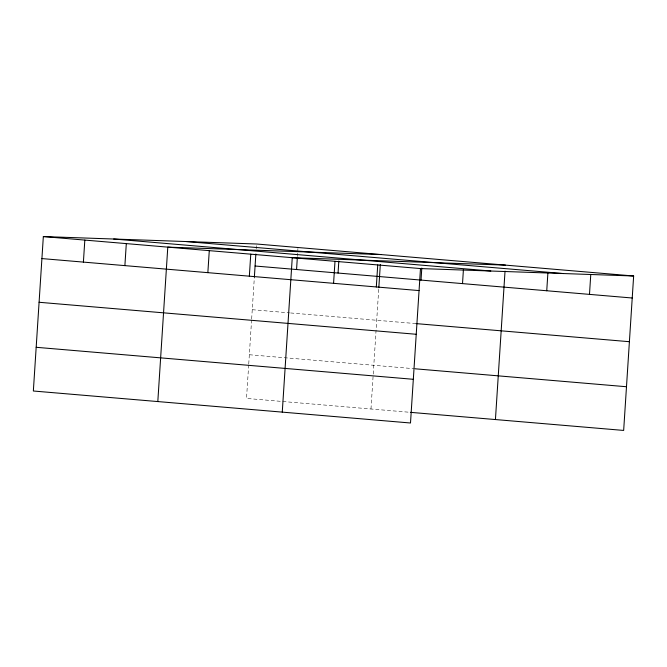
<?xml version="1.0" encoding="UTF-8"?>
<svg xmlns="http://www.w3.org/2000/svg" width="667" height="667" viewBox="0 0 667 667"><rect width="100%" height="100%" fill="white"/><g stroke="black" fill="none" stroke-linecap="round" stroke-linejoin="round"><path stroke-width="0.5" stroke-dasharray="3.33 2.5" d="M248.683 364.899L246.515 398.432L410.388 412.339M248.749 363.882L251.592 319.943M251.659 318.918L254.36 277.189M256.178 248.999L256.436 244.997M297.407 256.52L297.924 248.516M370.977 408.996L378.748 288.761M252.251 309.705L289.595 312.873M290.629 312.965L416.125 323.612M249.341 354.736L415.291 368.809"/><path stroke-width="1" d="M633.65 275.996L256.503 243.997L43.338 236.568L33.35 391.004L410.497 423.003L420.485 268.568L633.65 275.996L623.662 430.432L410.388 412.339M83.4 262.098L84.826 240.087M124.887 265.616L126.305 243.605M157.812 401.559L167.792 247.123L380.965 254.561M207.854 272.653L209.28 250.65M249.341 276.18L250.767 254.169M254.36 277.189L255.861 254.002M282.266 412.123L292.254 257.687L505.419 265.116M296.565 269.526L297.34 257.52M333.575 283.325L334.992 261.314M338.052 273.045L338.828 261.039M376.313 286.952L377.739 264.941M378.814 287.744L380.315 264.566M421.027 280.09L421.802 268.084M462.514 283.608L463.415 269.601M495.431 419.551L505.036 271.119M546.74 290.754L547.907 272.745M589.486 294.38L590.779 274.37M186.16 241.546L563.307 273.545M113.682 239.019L490.829 271.019M43.338 236.568L420.485 268.568M255.077 266.008L632.224 298.007M41.913 258.579L419.059 290.579M416.125 323.612L629.398 341.704M39.086 302.276L416.233 334.275M415.291 368.809L626.488 386.735M36.176 347.299L413.323 379.298"/></g></svg>
